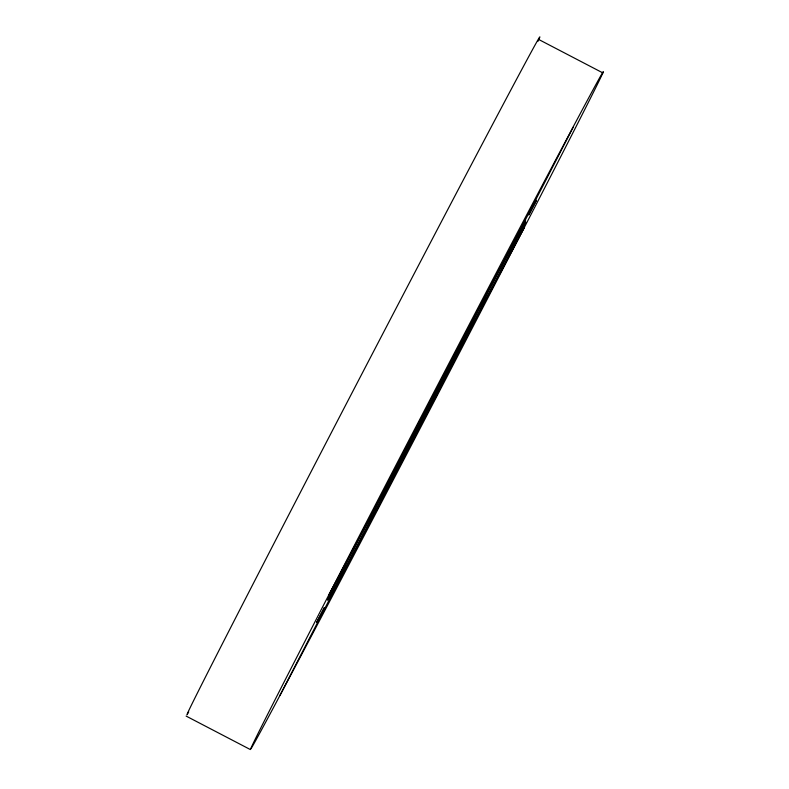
<?xml version="1.0" encoding="UTF-8"?>
<svg xmlns="http://www.w3.org/2000/svg" width="789" height="789" viewBox="0 0 789 789"><rect width="100%" height="100%" fill="white"/><g stroke="black" fill="none" stroke-linecap="round" stroke-linejoin="round"><path stroke-width="1.18" d="M334.447 589.728L336.144 586.375M370.85 515.878L371.422 514.724L363.788 529.389L364.419 528.226M422.726 415.852L423.496 414.304L415.852 428.979L416.602 427.599M382.606 498.362L383.434 496.705L375.811 511.341L379.726 503.717M488.805 294.228L489.436 293.074L485.689 300.362M370.534 516.499L364.942 527.239M422.362 416.553L417.154 426.553M512.83 244.057L511.134 247.391L516.608 236.996M517.081 236.079L518.777 232.735L514.882 240.093M382.231 499.082L380.042 503.313M513.057 243.614L514.615 240.615M280.036 695.208L573.189 127.246M336.38 585.931L338.205 582.41M331.765 592.075L335.157 585.468L327.534 600.104L331.449 592.47M338.609 581.838L342.091 575.043L334.497 589.649M485.284 300.944L481.813 307.71L488.647 294.534M473.765 318.223L477.434 311.093L469.81 325.729L470.826 323.835M532.644 207.438L536.441 200.248L528.808 214.914L532.378 207.961M521.499 230.506L518.067 236.996L525.711 222.32L522.052 229.461M472.956 319.782L471.23 323.076M431.031 405.743L437.372 393.484L429.739 408.13L430.824 406.118M328.697 595.123L524.527 227.331M538.65 39.45L602.875 72.913A381.481 2.229 -62.5 0 1 339.99 581.671A381.481 2.229 -62.5 0 1 336.972 579.116A381.481 2.229 -62.5 0 1 602.875 72.913M186.125 716.087L250.35 749.55M187.22 714.489A381.481 2.229 -62.5 0 1 360.741 376.116A381.481 2.229 -62.5 0 1 537.901 41.393M188.719 711.905A381.481 2.229 -62.5 0 1 187.644 713.759M316.784 622.186L324.417 607.55L316.784 622.186M373.019 516.331A212.527 1.243 -62.5 0 0 524.675 223.179A212.527 1.243 -62.5 0 0 382.142 494.17A212.527 1.243 -62.5 0 0 373.019 516.331"/></g></svg>
